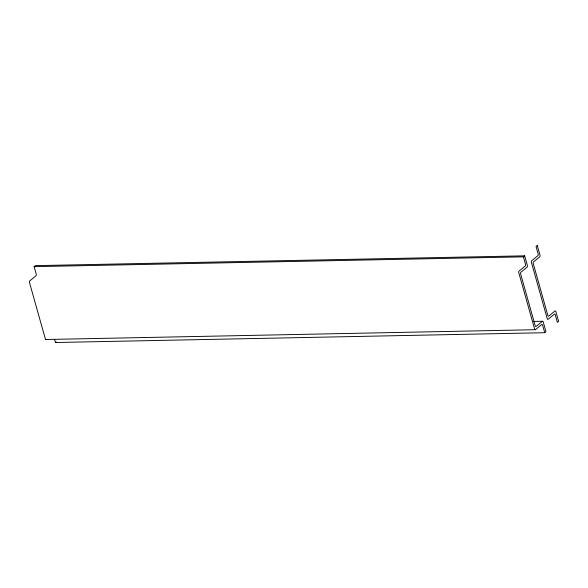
<?xml version="1.0" encoding="UTF-8"?>
<svg xmlns="http://www.w3.org/2000/svg" width="588" height="588" viewBox="0 0 588 588"><rect width="100%" height="100%" fill="white"/><g stroke="black" fill="none" stroke-linecap="round" stroke-linejoin="round"><path stroke-width="0.88" d="M46.231 339.394A1.198 0.684 88.9 0 1 45.313 338.813L29.466 282.461A1.198 0.684 88.9 0 1 29.782 280.873L35.941 275.823A1.198 0.684 88.9 0 0 36.25 274.236L34.119 266.651L35.354 265.636L524.65 255.839L527.392 265.592A1.198 0.684 88.9 0 1 527.076 267.18L520.917 272.229A1.198 0.684 88.9 0 0 520.608 273.817L535.227 325.84A1.198 0.684 88.9 0 0 536.153 326.421L542.312 321.371A1.198 0.684 88.9 0 1 543.231 321.952L545.973 331.706L544.738 332.712L55.441 342.51L54.64 339.666M55.441 342.51L56.213 341.878M34.119 266.651L523.416 256.846L524.65 255.839M533.382 321.445L542.562 321.261M45.982 339.504L535.278 329.706M523.416 256.846L525.547 264.431A1.198 0.684 88.9 0 1 525.238 266.026L519.079 271.075A1.198 0.684 88.9 0 0 518.77 272.663L534.61 329.015A1.198 0.684 88.9 0 0 535.528 329.596L541.688 324.547A1.198 0.684 88.9 0 1 542.606 325.127L544.738 332.712M537.278 245.49L536.043 246.497L538.174 254.082A1.198 0.684 88.9 0 1 537.866 255.67L531.706 260.719A1.198 0.684 88.9 0 0 531.39 262.314L547.237 318.667A1.198 0.684 88.9 0 0 548.156 319.247L554.315 314.198A1.198 0.684 88.9 0 1 555.234 314.778L557.365 322.364L558.6 321.349L555.858 311.596A1.198 0.684 88.9 0 0 554.94 311.023L548.78 316.072A1.198 0.684 88.9 0 1 547.854 315.491L533.235 263.468A1.198 0.684 88.9 0 1 533.544 261.88L539.703 256.831A1.198 0.684 88.9 0 0 540.019 255.243L537.278 245.49"/></g></svg>
